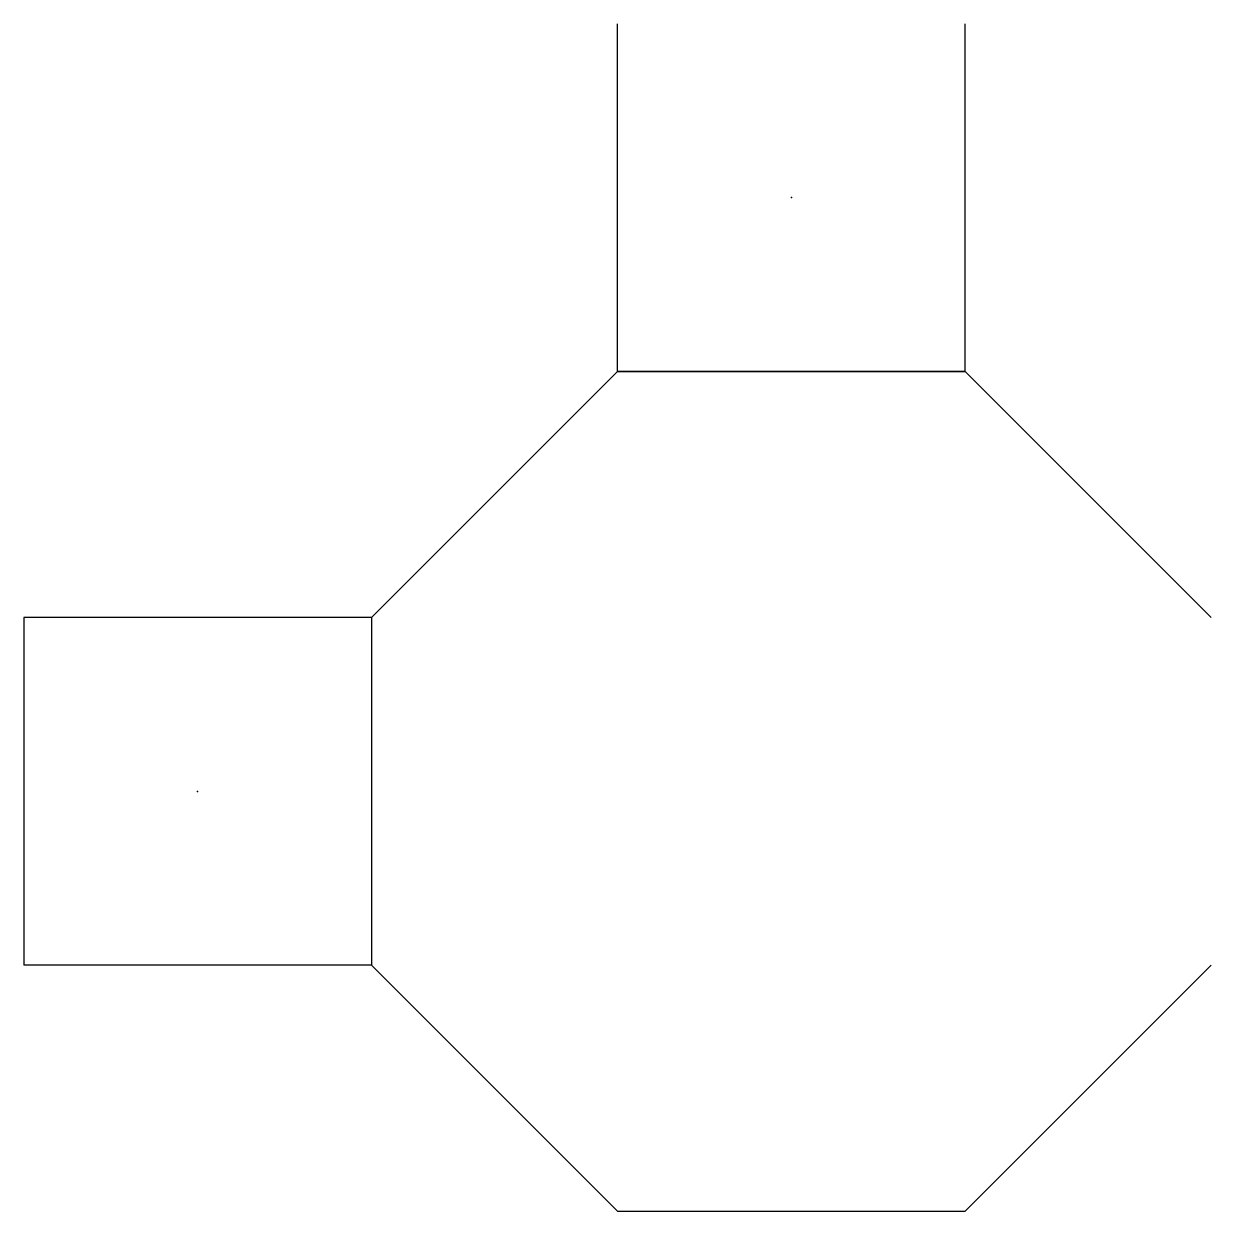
# Model space of a CAD drawing. Header units: millimetres. Extents: x -4.41 to 2.41, y -2.41 to 4.41.
import ezdxf

# ---------------------------------------------------------------- set-up
doc = ezdxf.new("R2010")
doc.units = ezdxf.units.MM
doc.header["$PDSIZE"] = -1

msp = doc.modelspace()

# ---------------------------------------------------------------- linework, layer by layer
at = {"color": 7, "linetype": 'Continuous'}
for p, q in [((-1, 2.4142), (-1, 4.4142)), ((1, 2.4142), (1, 4.4142)), ((-1, 2.4142), (-2.4142, 1)), ((1, 2.4142), (-1, 2.4142)), ((-1, 2.4142), (1, 2.4142)), ((2.4142, 1), (1, 2.4142)), ((-2.4142, 1), (-4.4142, 1)), ((-4.4142, 1), (-4.4142, -1)), ((-2.4142, 1), (-2.4142, -1)), ((-2.4142, 1), (-2.4142, -1)), ((-2.4142, -1), (-4.4142, -1)), ((-2.4142, -1), (-1, -2.4142)), ((1, -2.4142), (2.4142, -1)), ((-1, -2.4142), (1, -2.4142))]:
    msp.add_line(p, q, dxfattribs=at)
for p in [(0, 3.4142), (-3.4142, 0)]:
    msp.add_point(p, dxfattribs=at)

doc.saveas('drawing.dxf')
